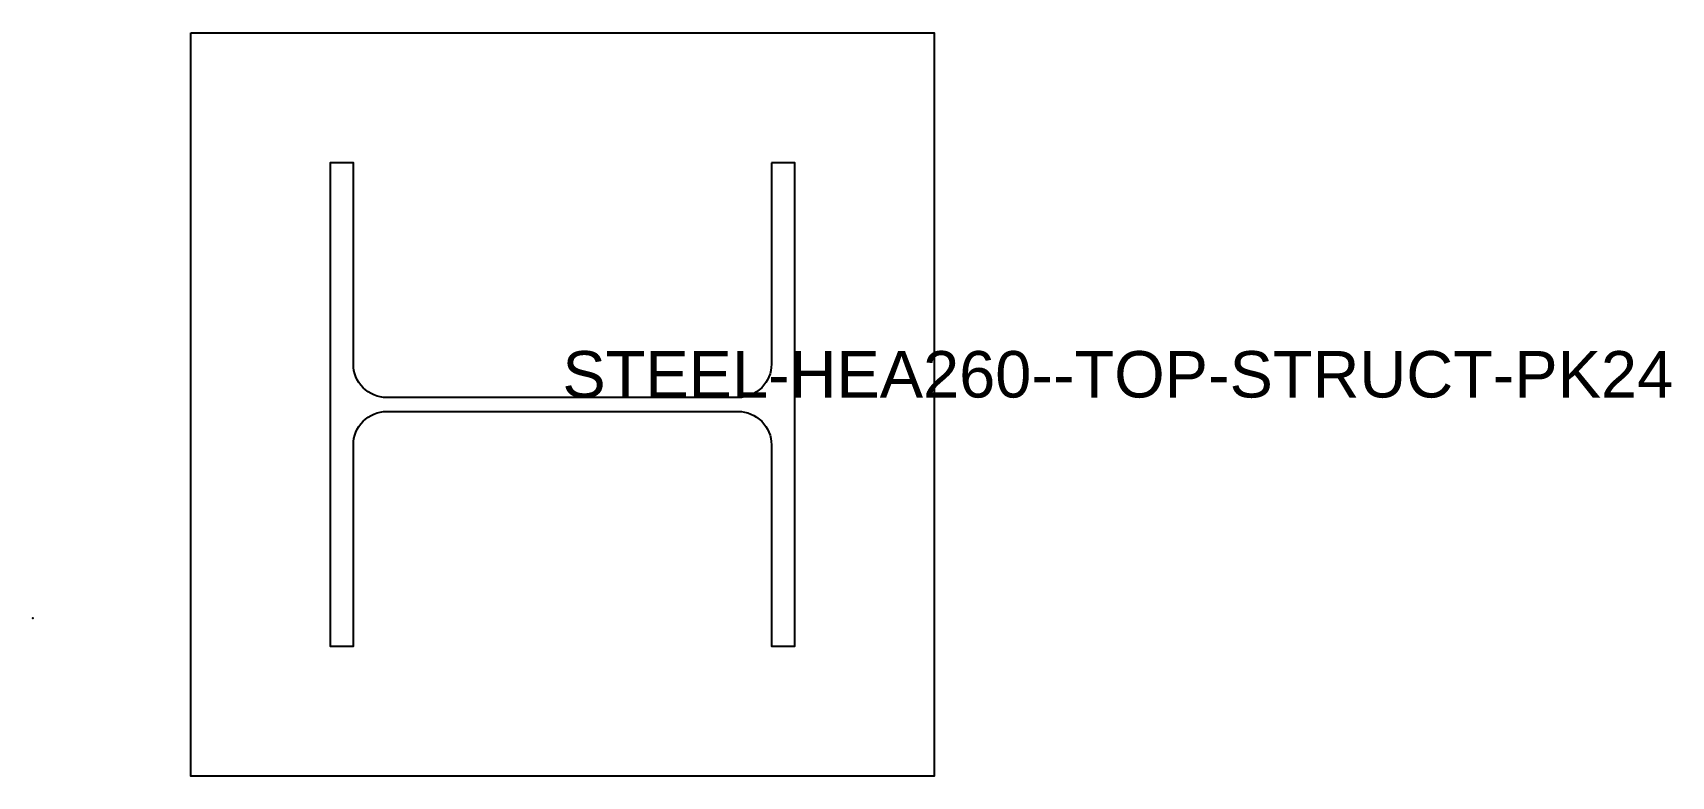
# Model space of a CAD drawing. Header units: millimetres. Extents: x 1600 to 11192, y 921 to 14160.
# Drawn here: x 7891.6 to 7979.8, y 5760 to 5800 of the extents above; entities that cross this region are included whole.
import ezdxf

# ---------------------------------------------------------------- set-up
doc = ezdxf.new("R2010")
doc.units = ezdxf.units.MM
doc.linetypes.add('PHANTOM', pattern=[12.7, 6.35, -1.27, 1.27, -1.27, 1.27, -1.27])
for name, color, linetype in [('PK24E-DATA', 7, 'Continuous'), ('PK24E-STRUCT-STEEL', 254, 'Continuous'), ('PKE24E-HIDDEN', 7, 'Continuous')]:
    doc.layers.add(name, color=color, linetype=linetype)
doc.layers.add('PK24E-HELPER', color=253, linetype='PHANTOM', true_color=0xa1a1a1)
doc.styles.get("Standard").update_dxf_attribs({"font": 'arial.ttf'})

# ---------------------------------------------------------------- blocks, each defined once
blk = doc.blocks.new('STEEL-HEA260--TOP-STRUCT-PK24')
at = {"layer": 'PK24E-STRUCT-STEEL', "color": 8, "true_color": 0x808080}
blk.add_lwpolyline([(11.25, 13), (11.25, 2.175, -0.414214), (9.45, 0.375), (-9.45, 0.375, -0.414214), (-11.25, 2.175), (-11.25, 13), (-12.5, 13), (-12.5, -13), (-11.25, -13), (-11.25, -2.175, -0.414214), (-9.45, -0.375), (9.45, -0.375, -0.414214), (11.25, -2.175), (11.25, -13), (12.5, -13), (12.5, 13)], format="xyb", close=True, dxfattribs=at)
at = {"layer": 'PKE24E-HIDDEN'}
blk.add_attdef('COMP_TYPE', (0, 0.375), '', height=2.5, dxfattribs=at)
blk = doc.blocks.new('STEEL-HEA260-WPLATE-TOP-STRUCT-PK24')
at = {"layer": 'PK24E-STRUCT-STEEL', "color": 8, "true_color": 0x808080}
blk.add_lwpolyline([(-20, 20), (20, 20), (20, -20), (-20, -20)], close=True, dxfattribs=at)
blk.add_blockref('STEEL-HEA260--TOP-STRUCT-PK24', (0, 0)).add_auto_attribs({'COMP_TYPE': 'STEEL-HEA260--TOP-STRUCT-PK24'})
blk = doc.blocks.new('ELIFT-COLUMNS--TOP-COMP-PKE24')
blk.add_blockref('STEEL-HEA260-WPLATE-TOP-STRUCT-PK24', (323.5, 167.5))
blk = doc.blocks.new('ELIFTTT---TOP-SYS-PKE24')
blk.add_blockref('ELIFT-COLUMNS--TOP-COMP-PKE24', (0, 0))
at = {"layer": 'PK24E-DATA'}
for tag, p in [('COMP_TYPE', (3.467, 12.508)), ('LAYOUT_ID', (3.467, 2.508)), ('SYSTEM_ID', (3.467, -7.492)), ('CARRIER_ID', (3.467, -17.492)), ('CON_CARS', (3.467, -27.492))]:
    blk.add_attdef(tag, p, '', height=5, dxfattribs=at)
blk = doc.blocks.new('*U19')
at = {"layer": 'PK24E-HELPER'}
blk.add_point((295, -74), dxfattribs=at)
at = {"layer": 'PK24E-DATA'}
for tag, p in [('COMP_TYPE', (2.854, 27.917)), ('LAYOUT_ID', (2.854, 17.917)), ('SYSTEM_ID', (2.854, 7.917)), ('CARRIER_ID', (2.854, -2.083)), ('CAR_TYPE', (2.854, -12.083))]:
    blk.add_attdef(tag, p, '', height=5, dxfattribs=at)

msp = doc.modelspace()

# ---------------------------------------------------------------- block references
for name, p in [('*U19', (7596.617, 5842.46)), ('ELIFTTT---TOP-SYS-PKE24', (7596.617, 5612.46))]:
    msp.add_blockref(name, p)

doc.saveas('drawing.dxf')
